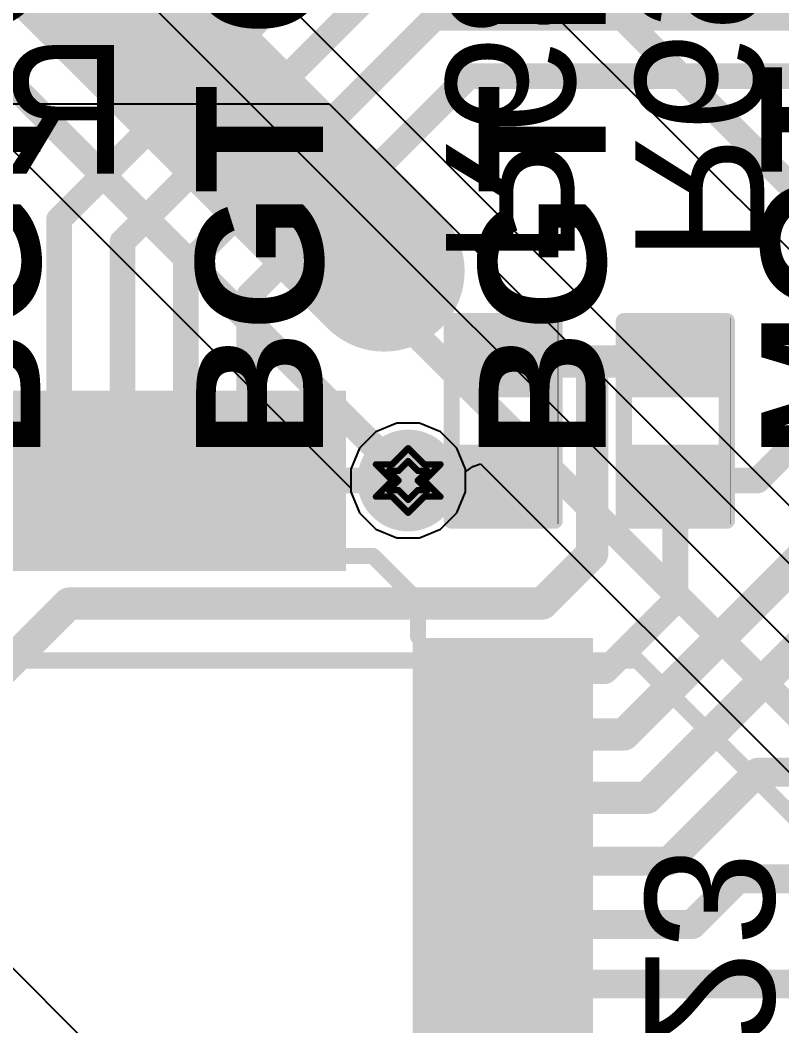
# Model space of a CAD drawing. Header units: inches. Extents: x -2.7 to 10.9, y -2.9 to 7.4.
# Drawn here: x 0.643 to 0.8795, y 0.0766 to 0.389 of the extents above; entities that cross this region are included whole.
import ezdxf

# ---------------------------------------------------------------- set-up
doc = ezdxf.new("R2010")
doc.units = ezdxf.units.IN
doc.header["$MEASUREMENT"] = 0
for name, color, linetype in [('Board Outline', 216, 'Continuous'), ('Bottom Layer', 5, 'Continuous'), ('Bottom Overlay', 54, 'Continuous'), ('Bottom Paste', 16, 'Continuous'), ('Bottom Solder', 6, 'Continuous'), ('Drill Drawing', 1, 'Continuous'), ('Layer 2', 16, 'Continuous'), ('Layer 3', 76, 'Continuous'), ('Top Layer', 1, 'Continuous'), ('Top Overlay', 2, 'Continuous'), ('Top Solder', 216, 'Continuous'), ('Via Holes', 16, 'Continuous')]:
    doc.layers.add(name, color=color, linetype=linetype)
doc.styles.add('Arial', font='', dxfattribs={"height": 0.2})
doc.styles.add('Arial_Bold', font='', dxfattribs={"height": 0.2})
doc.styles.get('Arial').set_extended_font_data('Arial')
doc.styles.get('Arial_Bold').set_extended_font_data('Arial', bold=True)

# ---------------------------------------------------------------- blocks, each defined once
blk = doc.blocks.new('48_LQFP__7_7___B_124')
at = {"layer": 'Bottom Layer'}
for points in [[(0.14331, -0.03583), (0.14331, -0.02323), (0.19134, -0.02323), (0.19134, -0.03583)], [(0.14331, -0.05551), (0.14331, -0.04291), (0.19134, -0.04291), (0.19134, -0.05551)], [(0.14331, -0.0752), (0.14331, -0.0626), (0.19134, -0.0626), (0.19134, -0.0752)], [(0.14331, -0.09488), (0.14331, -0.08228), (0.19134, -0.08228), (0.19134, -0.09488)], [(0.14331, -0.11457), (0.14331, -0.10197), (0.19134, -0.10197), (0.19134, -0.11457)], [(0.00354, -0.19134), (0.00354, -0.14331), (0.01614, -0.14331), (0.01614, -0.19134)], [(0.02323, -0.19134), (0.02323, -0.14331), (0.03583, -0.14331), (0.03583, -0.19134)], [(0.04291, -0.19134), (0.04291, -0.14331), (0.05551, -0.14331), (0.05551, -0.19134)], [(0.0626, -0.19134), (0.0626, -0.14331), (0.0752, -0.14331), (0.0752, -0.19134)], [(0.08228, -0.19134), (0.08228, -0.14331), (0.09488, -0.14331), (0.09488, -0.19134)], [(0.10197, -0.19134), (0.10197, -0.14331), (0.11457, -0.14331), (0.11457, -0.19134)]]:
    blk.add_hatch(color=5, dxfattribs=at).paths.add_polyline_path(points)
at = {"layer": 'Bottom Paste'}
for points in [[(0.14331, -0.03583), (0.14331, -0.02323), (0.19134, -0.02323), (0.19134, -0.03583)], [(0.14331, -0.05551), (0.14331, -0.04291), (0.19134, -0.04291), (0.19134, -0.05551)], [(0.14331, -0.0752), (0.14331, -0.0626), (0.19134, -0.0626), (0.19134, -0.0752)], [(0.14331, -0.09488), (0.14331, -0.08228), (0.19134, -0.08228), (0.19134, -0.09488)], [(0.14331, -0.11457), (0.14331, -0.10197), (0.19134, -0.10197), (0.19134, -0.11457)], [(0.00354, -0.19134), (0.00354, -0.14331), (0.01614, -0.14331), (0.01614, -0.19134)], [(0.02323, -0.19134), (0.02323, -0.14331), (0.03583, -0.14331), (0.03583, -0.19134)], [(0.04291, -0.19134), (0.04291, -0.14331), (0.05551, -0.14331), (0.05551, -0.19134)], [(0.0626, -0.19134), (0.0626, -0.14331), (0.0752, -0.14331), (0.0752, -0.19134)], [(0.08228, -0.19134), (0.08228, -0.14331), (0.09488, -0.14331), (0.09488, -0.19134)], [(0.10197, -0.19134), (0.10197, -0.14331), (0.11457, -0.14331), (0.11457, -0.19134)]]:
    blk.add_hatch(color=16, dxfattribs=at).paths.add_polyline_path(points)
at = {"layer": 'Bottom Solder'}
for points in [[(0.13931, -0.02014), (0.13931, 0.00046), (0.19534, 0.00046), (0.19534, -0.02014)], [(0.13931, -0.03983), (0.13931, -0.01923), (0.19534, -0.01923), (0.19534, -0.03983)], [(0.13931, -0.05951), (0.13931, -0.03891), (0.19534, -0.03891), (0.19534, -0.05951)], [(0.13931, -0.0792), (0.13931, -0.0586), (0.19534, -0.0586), (0.19534, -0.0792)], [(0.13931, -0.09888), (0.13931, -0.07828), (0.19534, -0.07828), (0.19534, -0.09888)], [(0.13931, -0.11857), (0.13931, -0.09797), (0.19534, -0.09797), (0.19534, -0.11857)], [(-0.02014, -0.19534), (-0.02014, -0.13931), (0.00046, -0.13931), (0.00046, -0.19534)], [(-0.00046, -0.19534), (-0.00046, -0.13931), (0.02014, -0.13931), (0.02014, -0.19534)], [(0.01923, -0.19534), (0.01923, -0.13931), (0.03983, -0.13931), (0.03983, -0.19534)], [(0.03891, -0.19534), (0.03891, -0.13931), (0.05951, -0.13931), (0.05951, -0.19534)], [(0.0586, -0.19534), (0.0586, -0.13931), (0.0792, -0.13931), (0.0792, -0.19534)], [(0.07828, -0.19534), (0.07828, -0.13931), (0.09888, -0.13931), (0.09888, -0.19534)], [(0.09797, -0.19534), (0.09797, -0.13931), (0.11857, -0.13931), (0.11857, -0.19534)]]:
    blk.add_hatch(color=6, dxfattribs=at).paths.add_polyline_path(points)
at = {"layer": 'Bottom Overlay'}
for points in [[(0.144, -0.119, 0.005, 0.005, 0), (0.144, -0.127, 0.005, 0.005, 0)], [(0.144, -0.127, 0.005, 0.005, 0), (0.13, -0.141, 0.005, 0.005, 0)], [(0.119, -0.141, 0.005, 0.005, 0), (0.13, -0.141, 0.005, 0.005, 0)]]:
    blk.add_lwpolyline(points, format="xyseb", dxfattribs=at)
for points in [[(0.14275, -0.119, 0.0025, 0.0025, 1), (0.14525, -0.119, 0.0025, 0.0025, 1)], [(0.14275, -0.127, 0.0025, 0.0025, 1), (0.14525, -0.127, 0.0025, 0.0025, 1)], [(0.14275, -0.127, 0.0025, 0.0025, 1), (0.14525, -0.127, 0.0025, 0.0025, 1)], [(0.11775, -0.141, 0.0025, 0.0025, 1), (0.12025, -0.141, 0.0025, 0.0025, 1)], [(0.12875, -0.141, 0.0025, 0.0025, 1), (0.13125, -0.141, 0.0025, 0.0025, 1)], [(0.12875, -0.141, 0.0025, 0.0025, 1), (0.13125, -0.141, 0.0025, 0.0025, 1)]]:
    blk.add_lwpolyline(points, format="xyseb", close=True, dxfattribs=at)
blk = doc.blocks.new('R___0402_B_150')
at = {"layer": 'Bottom Layer'}
for points in [[(-0.0095, 0.0125), (-0.0095, -0.0125), (-0.0275, -0.0125), (-0.0275, 0.0125)], [(0.0275, 0.0125), (0.0275, -0.0125), (0.0095, -0.0125), (0.0095, 0.0125)]]:
    blk.add_hatch(color=5, dxfattribs=at).paths.add_polyline_path(points)
at = {"layer": 'Bottom Paste'}
for points in [[(-0.0095, 0.0125), (-0.0095, -0.0125), (-0.0275, -0.0125), (-0.0275, 0.0125)], [(0.0275, 0.0125), (0.0275, -0.0125), (0.0095, -0.0125), (0.0095, 0.0125)]]:
    blk.add_hatch(color=16, dxfattribs=at).paths.add_polyline_path(points)
at = {"layer": 'Bottom Solder'}
for points in [[(-0.00733, 0.01467), (-0.00733, -0.01467), (-0.02967, -0.01467), (-0.02967, 0.01467)], [(0.02967, 0.01467), (0.02967, -0.01467), (0.00733, -0.01467), (0.00733, 0.01467)]]:
    blk.add_hatch(color=6, dxfattribs=at).paths.add_polyline_path(points)
at = {"layer": 'Bottom Overlay'}
for points in [[(-0.031, -0.016, 0.005, 0.005, 0), (-0.031, 0.016, 0.005, 0.005, 0)], [(0.031, 0.016, 0.005, 0.005, 0), (-0.031, 0.016, 0.005, 0.005, 0)], [(0.032, 0.017, 0.000127, 0.000127, 0), (-0.032, 0.017, 0.000127, 0.000127, 0)], [(0.031, -0.016, 0.005, 0.005, 0), (0.031, 0.016, 0.005, 0.005, 0)], [(0.031, -0.016, 0.005, 0.005, 0), (-0.031, -0.016, 0.005, 0.005, 0)]]:
    blk.add_lwpolyline(points, format="xyseb", dxfattribs=at)
for points in [[(-0.03225, 0.016, 0.0025, 0.0025, 1), (-0.02975, 0.016, 0.0025, 0.0025, 1)], [(-0.03225, 0.016, 0.0025, 0.0025, 1), (-0.02975, 0.016, 0.0025, 0.0025, 1)], [(-0.03203, 0.017, 0.0000635, 0.0000635, 1), (-0.03197, 0.017, 0.0000635, 0.0000635, 1)], [(0.02975, 0.016, 0.0025, 0.0025, 1), (0.03225, 0.016, 0.0025, 0.0025, 1)], [(0.02975, 0.016, 0.0025, 0.0025, 1), (0.03225, 0.016, 0.0025, 0.0025, 1)], [(0.03197, 0.017, 0.0000635, 0.0000635, 1), (0.03203, 0.017, 0.0000635, 0.0000635, 1)], [(-0.03225, -0.016, 0.0025, 0.0025, 1), (-0.02975, -0.016, 0.0025, 0.0025, 1)], [(-0.03225, -0.016, 0.0025, 0.0025, 1), (-0.02975, -0.016, 0.0025, 0.0025, 1)], [(0.02975, -0.016, 0.0025, 0.0025, 1), (0.03225, -0.016, 0.0025, 0.0025, 1)], [(0.02975, -0.016, 0.0025, 0.0025, 1), (0.03225, -0.016, 0.0025, 0.0025, 1)]]:
    blk.add_lwpolyline(points, format="xyseb", close=True, dxfattribs=at)
blk = doc.blocks.new('R___0402_B_151')
at = {"layer": 'Bottom Layer'}
for points in [[(-0.0095, 0.0125), (-0.0095, -0.0125), (-0.0275, -0.0125), (-0.0275, 0.0125)], [(0.0275, 0.0125), (0.0275, -0.0125), (0.0095, -0.0125), (0.0095, 0.0125)]]:
    blk.add_hatch(color=5, dxfattribs=at).paths.add_polyline_path(points)
at = {"layer": 'Bottom Paste'}
for points in [[(-0.0095, 0.0125), (-0.0095, -0.0125), (-0.0275, -0.0125), (-0.0275, 0.0125)], [(0.0275, 0.0125), (0.0275, -0.0125), (0.0095, -0.0125), (0.0095, 0.0125)]]:
    blk.add_hatch(color=16, dxfattribs=at).paths.add_polyline_path(points)
at = {"layer": 'Bottom Solder'}
for points in [[(-0.00733, 0.01467), (-0.00733, -0.01467), (-0.02967, -0.01467), (-0.02967, 0.01467)], [(0.02967, 0.01467), (0.02967, -0.01467), (0.00733, -0.01467), (0.00733, 0.01467)]]:
    blk.add_hatch(color=6, dxfattribs=at).paths.add_polyline_path(points)
at = {"layer": 'Bottom Overlay'}
for points in [[(-0.031, -0.016, 0.005, 0.005, 0), (-0.031, 0.016, 0.005, 0.005, 0)], [(0.031, 0.016, 0.005, 0.005, 0), (-0.031, 0.016, 0.005, 0.005, 0)], [(0.032, 0.017, 0.000127, 0.000127, 0), (-0.032, 0.017, 0.000127, 0.000127, 0)], [(0.031, -0.016, 0.005, 0.005, 0), (0.031, 0.016, 0.005, 0.005, 0)], [(0.031, -0.016, 0.005, 0.005, 0), (-0.031, -0.016, 0.005, 0.005, 0)]]:
    blk.add_lwpolyline(points, format="xyseb", dxfattribs=at)
for points in [[(-0.03225, 0.016, 0.0025, 0.0025, 1), (-0.02975, 0.016, 0.0025, 0.0025, 1)], [(-0.03225, 0.016, 0.0025, 0.0025, 1), (-0.02975, 0.016, 0.0025, 0.0025, 1)], [(-0.03203, 0.017, 0.0000635, 0.0000635, 1), (-0.03197, 0.017, 0.0000635, 0.0000635, 1)], [(0.02975, 0.016, 0.0025, 0.0025, 1), (0.03225, 0.016, 0.0025, 0.0025, 1)], [(0.02975, 0.016, 0.0025, 0.0025, 1), (0.03225, 0.016, 0.0025, 0.0025, 1)], [(0.03197, 0.017, 0.0000635, 0.0000635, 1), (0.03203, 0.017, 0.0000635, 0.0000635, 1)], [(-0.03225, -0.016, 0.0025, 0.0025, 1), (-0.02975, -0.016, 0.0025, 0.0025, 1)], [(-0.03225, -0.016, 0.0025, 0.0025, 1), (-0.02975, -0.016, 0.0025, 0.0025, 1)], [(0.02975, -0.016, 0.0025, 0.0025, 1), (0.03225, -0.016, 0.0025, 0.0025, 1)], [(0.02975, -0.016, 0.0025, 0.0025, 1), (0.03225, -0.016, 0.0025, 0.0025, 1)]]:
    blk.add_lwpolyline(points, format="xyseb", close=True, dxfattribs=at)

msp = doc.modelspace()

# ---------------------------------------------------------------- hatches: boundary and pattern name
at = {"layer": 'Bottom Layer'}
h = msp.add_hatch(color=5, dxfattribs=at)
edge = h.paths.add_edge_path()
edge.add_arc((0.76348, 0.246), 0.01181, 0, 360)
at = {"layer": 'Bottom Solder'}
h = msp.add_hatch(color=6, dxfattribs=at)
edge = h.paths.add_edge_path()
edge.add_arc((0.76348, 0.246), 0.01581, 0, 360)
at = {"layer": 'Layer 2'}
h = msp.add_hatch(color=16, dxfattribs=at)
edge = h.paths.add_edge_path()
edge.add_arc((0.76348, 0.246), 0.01181, 0, 360)
at = {"layer": 'Layer 3'}
h = msp.add_hatch(color=76, dxfattribs=at)
edge = h.paths.add_edge_path()
edge.add_arc((0.76348, 0.246), 0.01181, 0, 360)
at = {"layer": 'Top Layer'}
h = msp.add_hatch(color=1, dxfattribs=at)
edge = h.paths.add_edge_path()
edge.add_arc((0.76348, 0.246), 0.01181, 0, 360)
at = {"layer": 'Top Solder'}
h = msp.add_hatch(color=216, dxfattribs=at)
edge = h.paths.add_edge_path()
edge.add_arc((0.76348, 0.246), 0.01581, 0, 360)
at = {"layer": 'Via Holes'}
h = msp.add_hatch(color=7, dxfattribs=at)
edge = h.paths.add_edge_path()
edge.add_arc((0.76348, 0.246), 0.00591, 0, 360)

# ---------------------------------------------------------------- linework, layer by layer
at = {"layer": 'Board Outline'}
msp.add_lwpolyline([(-2.49969, 1.37795, 0.005, 0.005, -0.740599), (2.8433, 0.25075, 0.005, 0.005, 0)], format="xyseb", dxfattribs=at)
at = {"layer": 'Bottom Layer'}
for points in [[(0.65509, 0.32711, 0.008, 0.008, 0), (0.75525, 0.42727, 0.008, 0.008, 0)], [(0.67477, 0.32019, 0.008, 0.008, 0), (0.76424, 0.40965, 0.008, 0.008, 0)], [(0.69446, 0.31257, 0.008, 0.008, 0), (0.77162, 0.38973, 0.008, 0.008, 0)], [(0.77162, 0.38973, 0.008, 0.008, 0), (1.25835, 0.38973, 0.008, 0.008, 0)], [(0.71414, 0.30349, 0.008, 0.008, 0), (0.78227, 0.37161, 0.008, 0.008, 0)], [(0.78227, 0.37161, 0.008, 0.008, 0), (1.31529, 0.37161, 0.008, 0.008, 0)], [(0.65509, 0.24586, 0.008, 0.008, 0), (0.65509, 0.32711, 0.008, 0.008, 0)], [(0.67477, 0.24586, 0.008, 0.008, 0), (0.67477, 0.32019, 0.008, 0.008, 0)], [(0.69446, 0.24586, 0.008, 0.008, 0), (0.69446, 0.31257, 0.008, 0.008, 0)], [(0.71414, 0.24586, 0.008, 0.008, 0), (0.71414, 0.30349, 0.008, 0.008, 0)], [(0.793, 0.283, 0.01, 0.01, 0), (0.82064, 0.283, 0.01, 0.01, 0)], [(0.82064, 0.22328, 0.01, 0.01, 0), (0.82064, 0.283, 0.01, 0.01, 0)], [(0.82064, 0.283, 0.01, 0.01, 0), (0.84646, 0.283, 0.01, 0.01, 0)], [(0.87194, 0.246, 0.008, 0.008, 0), (0.88534, 0.25941, 0.008, 0.008, 0)], [(0.73383, 0.24586, 0.008, 0.008, 0), (0.73397, 0.246, 0.008, 0.008, 0)], [(0.73397, 0.246, 0.008, 0.008, 0), (0.76348, 0.246, 0.008, 0.008, 0)], [(0.76348, 0.246, 0.008, 0.008, 0), (0.793, 0.246, 0.008, 0.008, 0)], [(0.84646, 0.246, 0.008, 0.008, 0), (0.87194, 0.246, 0.008, 0.008, 0)], [(0.84646, 0.20863, 0.008, 0.008, 0), (0.84646, 0.246, 0.008, 0.008, 0)], [(0.83052, 0.16712, 0.01, 0.01, 0), (0.89884, 0.23543, 0.01, 0.01, 0)], [(0.80514, 0.20777, 0.01, 0.01, 0), (0.82064, 0.22328, 0.01, 0.01, 0)], [(0.61471, 0.16437, 0.01, 0.01, 0), (0.65811, 0.20777, 0.01, 0.01, 0)], [(0.65811, 0.20777, 0.01, 0.01, 0), (0.80514, 0.20777, 0.01, 0.01, 0)], [(0.82463, 0.1868, 0.008, 0.008, 0), (0.84646, 0.20863, 0.008, 0.008, 0)], [(0.83762, 0.14743, 0.01, 0.01, 0), (0.89255, 0.20236, 0.01, 0.01, 0)], [(0.79288, 0.1868, 0.008, 0.008, 0), (0.82463, 0.1868, 0.008, 0.008, 0)], [(0.79288, 0.16712, 0.01, 0.01, 0), (0.83052, 0.16712, 0.01, 0.01, 0)], [(0.84442, 0.12775, 0.009, 0.009, 0), (0.87203, 0.15535, 0.009, 0.009, 0)], [(0.87203, 0.15535, 0.009, 0.009, 0), (0.92856, 0.15535, 0.009, 0.009, 0)], [(0.79288, 0.14743, 0.01, 0.01, 0), (0.83762, 0.14743, 0.01, 0.01, 0)], [(0.79288, 0.12775, 0.009, 0.009, 0), (0.84442, 0.12775, 0.009, 0.009, 0)], [(0.85167, 0.10806, 0.009, 0.009, 0), (0.86589, 0.12228, 0.009, 0.009, 0)], [(0.86589, 0.12228, 0.009, 0.009, 0), (0.92856, 0.12228, 0.009, 0.009, 0)], [(0.79288, 0.10806, 0.009, 0.009, 0), (0.85167, 0.10806, 0.009, 0.009, 0)], [(0.79288, 0.08838, 0.009, 0.009, 0), (0.79409, 0.08958, 0.009, 0.009, 0)], [(0.79409, 0.08958, 0.009, 0.009, 0), (0.92736, 0.08958, 0.009, 0.009, 0)]]:
    msp.add_lwpolyline(points, format="xyseb", dxfattribs=at)
for points in [[(0.76962, 0.38973, 0.004, 0.004, 1), (0.77362, 0.38973, 0.004, 0.004, 1)], [(0.76962, 0.38973, 0.004, 0.004, 1), (0.77362, 0.38973, 0.004, 0.004, 1)], [(0.78027, 0.37161, 0.004, 0.004, 1), (0.78427, 0.37161, 0.004, 0.004, 1)], [(0.78027, 0.37161, 0.004, 0.004, 1), (0.78427, 0.37161, 0.004, 0.004, 1)], [(0.65309, 0.32711, 0.004, 0.004, 1), (0.65709, 0.32711, 0.004, 0.004, 1)], [(0.65309, 0.32711, 0.004, 0.004, 1), (0.65709, 0.32711, 0.004, 0.004, 1)], [(0.67277, 0.32019, 0.004, 0.004, 1), (0.67677, 0.32019, 0.004, 0.004, 1)], [(0.67277, 0.32019, 0.004, 0.004, 1), (0.67677, 0.32019, 0.004, 0.004, 1)], [(0.69246, 0.31257, 0.004, 0.004, 1), (0.69646, 0.31257, 0.004, 0.004, 1)], [(0.69246, 0.31257, 0.004, 0.004, 1), (0.69646, 0.31257, 0.004, 0.004, 1)], [(0.71214, 0.30349, 0.004, 0.004, 1), (0.71614, 0.30349, 0.004, 0.004, 1)], [(0.71214, 0.30349, 0.004, 0.004, 1), (0.71614, 0.30349, 0.004, 0.004, 1)], [(0.7905, 0.283, 0.005, 0.005, 1), (0.7955, 0.283, 0.005, 0.005, 1)], [(0.81814, 0.283, 0.005, 0.005, 1), (0.82314, 0.283, 0.005, 0.005, 1)], [(0.81814, 0.283, 0.005, 0.005, 1), (0.82314, 0.283, 0.005, 0.005, 1)], [(0.81814, 0.283, 0.005, 0.005, 1), (0.82314, 0.283, 0.005, 0.005, 1)], [(0.84396, 0.283, 0.005, 0.005, 1), (0.84896, 0.283, 0.005, 0.005, 1)], [(0.73197, 0.246, 0.004, 0.004, 1), (0.73597, 0.246, 0.004, 0.004, 1)], [(0.73197, 0.246, 0.004, 0.004, 1), (0.73597, 0.246, 0.004, 0.004, 1)], [(0.76148, 0.246, 0.004, 0.004, 1), (0.76548, 0.246, 0.004, 0.004, 1)], [(0.76148, 0.246, 0.004, 0.004, 1), (0.76548, 0.246, 0.004, 0.004, 1)], [(0.791, 0.246, 0.004, 0.004, 1), (0.795, 0.246, 0.004, 0.004, 1)], [(0.84446, 0.246, 0.004, 0.004, 1), (0.84846, 0.246, 0.004, 0.004, 1)], [(0.84446, 0.246, 0.004, 0.004, 1), (0.84846, 0.246, 0.004, 0.004, 1)], [(0.86994, 0.246, 0.004, 0.004, 1), (0.87394, 0.246, 0.004, 0.004, 1)], [(0.86994, 0.246, 0.004, 0.004, 1), (0.87394, 0.246, 0.004, 0.004, 1)], [(0.65309, 0.24586, 0.004, 0.004, 1), (0.65709, 0.24586, 0.004, 0.004, 1)], [(0.67277, 0.24586, 0.004, 0.004, 1), (0.67677, 0.24586, 0.004, 0.004, 1)], [(0.69246, 0.24586, 0.004, 0.004, 1), (0.69646, 0.24586, 0.004, 0.004, 1)], [(0.71214, 0.24586, 0.004, 0.004, 1), (0.71614, 0.24586, 0.004, 0.004, 1)], [(0.73183, 0.24586, 0.004, 0.004, 1), (0.73583, 0.24586, 0.004, 0.004, 1)], [(0.81814, 0.22328, 0.005, 0.005, 1), (0.82314, 0.22328, 0.005, 0.005, 1)], [(0.81814, 0.22328, 0.005, 0.005, 1), (0.82314, 0.22328, 0.005, 0.005, 1)], [(0.65561, 0.20777, 0.005, 0.005, 1), (0.66061, 0.20777, 0.005, 0.005, 1)], [(0.65561, 0.20777, 0.005, 0.005, 1), (0.66061, 0.20777, 0.005, 0.005, 1)], [(0.80264, 0.20777, 0.005, 0.005, 1), (0.80764, 0.20777, 0.005, 0.005, 1)], [(0.80264, 0.20777, 0.005, 0.005, 1), (0.80764, 0.20777, 0.005, 0.005, 1)], [(0.84446, 0.20863, 0.004, 0.004, 1), (0.84846, 0.20863, 0.004, 0.004, 1)], [(0.84446, 0.20863, 0.004, 0.004, 1), (0.84846, 0.20863, 0.004, 0.004, 1)], [(0.79088, 0.1868, 0.004, 0.004, 1), (0.79488, 0.1868, 0.004, 0.004, 1)], [(0.82263, 0.1868, 0.004, 0.004, 1), (0.82663, 0.1868, 0.004, 0.004, 1)], [(0.82263, 0.1868, 0.004, 0.004, 1), (0.82663, 0.1868, 0.004, 0.004, 1)], [(0.79038, 0.16712, 0.005, 0.005, 1), (0.79538, 0.16712, 0.005, 0.005, 1)], [(0.82802, 0.16712, 0.005, 0.005, 1), (0.83302, 0.16712, 0.005, 0.005, 1)], [(0.82802, 0.16712, 0.005, 0.005, 1), (0.83302, 0.16712, 0.005, 0.005, 1)], [(0.86978, 0.15535, 0.0045, 0.0045, 1), (0.87428, 0.15535, 0.0045, 0.0045, 1)], [(0.86978, 0.15535, 0.0045, 0.0045, 1), (0.87428, 0.15535, 0.0045, 0.0045, 1)], [(0.79038, 0.14743, 0.005, 0.005, 1), (0.79538, 0.14743, 0.005, 0.005, 1)], [(0.83512, 0.14743, 0.005, 0.005, 1), (0.84012, 0.14743, 0.005, 0.005, 1)], [(0.83512, 0.14743, 0.005, 0.005, 1), (0.84012, 0.14743, 0.005, 0.005, 1)], [(0.79063, 0.12775, 0.0045, 0.0045, 1), (0.79513, 0.12775, 0.0045, 0.0045, 1)], [(0.84217, 0.12775, 0.0045, 0.0045, 1), (0.84667, 0.12775, 0.0045, 0.0045, 1)], [(0.84217, 0.12775, 0.0045, 0.0045, 1), (0.84667, 0.12775, 0.0045, 0.0045, 1)], [(0.86364, 0.12228, 0.0045, 0.0045, 1), (0.86814, 0.12228, 0.0045, 0.0045, 1)], [(0.86364, 0.12228, 0.0045, 0.0045, 1), (0.86814, 0.12228, 0.0045, 0.0045, 1)], [(0.79063, 0.10806, 0.0045, 0.0045, 1), (0.79513, 0.10806, 0.0045, 0.0045, 1)], [(0.84942, 0.10806, 0.0045, 0.0045, 1), (0.85392, 0.10806, 0.0045, 0.0045, 1)], [(0.84942, 0.10806, 0.0045, 0.0045, 1), (0.85392, 0.10806, 0.0045, 0.0045, 1)], [(0.79184, 0.08958, 0.0045, 0.0045, 1), (0.79634, 0.08958, 0.0045, 0.0045, 1)], [(0.79184, 0.08958, 0.0045, 0.0045, 1), (0.79634, 0.08958, 0.0045, 0.0045, 1)], [(0.79063, 0.08838, 0.0045, 0.0045, 1), (0.79513, 0.08838, 0.0045, 0.0045, 1)]]:
    msp.add_lwpolyline(points, format="xyseb", close=True, dxfattribs=at)
at = {"layer": 'Drill Drawing'}
for points in [[(0.75848, 0.251, 0.002, 0.002, 0), (0.76348, 0.256, 0.002, 0.002, 0)], [(0.76348, 0.256, 0.002, 0.002, 0), (0.76848, 0.251, 0.002, 0.002, 0)], [(0.75348, 0.251, 0.002, 0.002, 0), (0.75848, 0.246, 0.002, 0.002, 0)], [(0.75348, 0.251, 0.002, 0.002, 0), (0.75848, 0.251, 0.002, 0.002, 0)], [(0.75748, 0.249, 0.002, 0.002, 0), (0.76048, 0.246, 0.002, 0.002, 0)], [(0.75748, 0.249, 0.002, 0.002, 0), (0.76048, 0.249, 0.002, 0.002, 0)], [(0.76048, 0.249, 0.002, 0.002, 0), (0.76348, 0.252, 0.002, 0.002, 0)], [(0.76348, 0.252, 0.002, 0.002, 0), (0.76648, 0.249, 0.002, 0.002, 0)], [(0.76648, 0.249, 0.002, 0.002, 0), (0.76948, 0.249, 0.002, 0.002, 0)], [(0.76648, 0.246, 0.002, 0.002, 0), (0.76948, 0.249, 0.002, 0.002, 0)], [(0.76848, 0.251, 0.002, 0.002, 0), (0.77348, 0.251, 0.002, 0.002, 0)], [(0.76848, 0.246, 0.002, 0.002, 0), (0.77348, 0.251, 0.002, 0.002, 0)], [(0.75348, 0.241, 0.002, 0.002, 0), (0.75848, 0.246, 0.002, 0.002, 0)], [(0.75748, 0.243, 0.002, 0.002, 0), (0.76048, 0.246, 0.002, 0.002, 0)], [(0.76648, 0.246, 0.002, 0.002, 0), (0.76948, 0.243, 0.002, 0.002, 0)], [(0.76848, 0.246, 0.002, 0.002, 0), (0.77348, 0.241, 0.002, 0.002, 0)], [(0.75748, 0.243, 0.002, 0.002, 0), (0.76048, 0.243, 0.002, 0.002, 0)], [(0.76048, 0.243, 0.002, 0.002, 0), (0.76348, 0.24, 0.002, 0.002, 0)], [(0.76348, 0.24, 0.002, 0.002, 0), (0.76648, 0.243, 0.002, 0.002, 0)], [(0.76648, 0.243, 0.002, 0.002, 0), (0.76948, 0.243, 0.002, 0.002, 0)], [(0.75348, 0.241, 0.002, 0.002, 0), (0.75848, 0.241, 0.002, 0.002, 0)], [(0.75848, 0.241, 0.002, 0.002, 0), (0.76348, 0.236, 0.002, 0.002, 0)], [(0.76348, 0.236, 0.002, 0.002, 0), (0.76848, 0.241, 0.002, 0.002, 0)], [(0.76848, 0.241, 0.002, 0.002, 0), (0.77348, 0.241, 0.002, 0.002, 0)]]:
    msp.add_lwpolyline(points, format="xyseb", dxfattribs=at)
for points in [[(0.76298, 0.256, 0.001, 0.001, 1), (0.76398, 0.256, 0.001, 0.001, 1)], [(0.76298, 0.256, 0.001, 0.001, 1), (0.76398, 0.256, 0.001, 0.001, 1)], [(0.75298, 0.251, 0.001, 0.001, 1), (0.75398, 0.251, 0.001, 0.001, 1)], [(0.75298, 0.251, 0.001, 0.001, 1), (0.75398, 0.251, 0.001, 0.001, 1)], [(0.75698, 0.249, 0.001, 0.001, 1), (0.75798, 0.249, 0.001, 0.001, 1)], [(0.75698, 0.249, 0.001, 0.001, 1), (0.75798, 0.249, 0.001, 0.001, 1)], [(0.75798, 0.251, 0.001, 0.001, 1), (0.75898, 0.251, 0.001, 0.001, 1)], [(0.75798, 0.251, 0.001, 0.001, 1), (0.75898, 0.251, 0.001, 0.001, 1)], [(0.75998, 0.249, 0.001, 0.001, 1), (0.76098, 0.249, 0.001, 0.001, 1)], [(0.75998, 0.249, 0.001, 0.001, 1), (0.76098, 0.249, 0.001, 0.001, 1)], [(0.76298, 0.252, 0.001, 0.001, 1), (0.76398, 0.252, 0.001, 0.001, 1)], [(0.76298, 0.252, 0.001, 0.001, 1), (0.76398, 0.252, 0.001, 0.001, 1)], [(0.76598, 0.249, 0.001, 0.001, 1), (0.76698, 0.249, 0.001, 0.001, 1)], [(0.76598, 0.249, 0.001, 0.001, 1), (0.76698, 0.249, 0.001, 0.001, 1)], [(0.76798, 0.251, 0.001, 0.001, 1), (0.76898, 0.251, 0.001, 0.001, 1)], [(0.76798, 0.251, 0.001, 0.001, 1), (0.76898, 0.251, 0.001, 0.001, 1)], [(0.76898, 0.249, 0.001, 0.001, 1), (0.76998, 0.249, 0.001, 0.001, 1)], [(0.76898, 0.249, 0.001, 0.001, 1), (0.76998, 0.249, 0.001, 0.001, 1)], [(0.77298, 0.251, 0.001, 0.001, 1), (0.77398, 0.251, 0.001, 0.001, 1)], [(0.77298, 0.251, 0.001, 0.001, 1), (0.77398, 0.251, 0.001, 0.001, 1)], [(0.75798, 0.246, 0.001, 0.001, 1), (0.75898, 0.246, 0.001, 0.001, 1)], [(0.75798, 0.246, 0.001, 0.001, 1), (0.75898, 0.246, 0.001, 0.001, 1)], [(0.75998, 0.246, 0.001, 0.001, 1), (0.76098, 0.246, 0.001, 0.001, 1)], [(0.75998, 0.246, 0.001, 0.001, 1), (0.76098, 0.246, 0.001, 0.001, 1)], [(0.76598, 0.246, 0.001, 0.001, 1), (0.76698, 0.246, 0.001, 0.001, 1)], [(0.76598, 0.246, 0.001, 0.001, 1), (0.76698, 0.246, 0.001, 0.001, 1)], [(0.76798, 0.246, 0.001, 0.001, 1), (0.76898, 0.246, 0.001, 0.001, 1)], [(0.76798, 0.246, 0.001, 0.001, 1), (0.76898, 0.246, 0.001, 0.001, 1)], [(0.75698, 0.243, 0.001, 0.001, 1), (0.75798, 0.243, 0.001, 0.001, 1)], [(0.75698, 0.243, 0.001, 0.001, 1), (0.75798, 0.243, 0.001, 0.001, 1)], [(0.75998, 0.243, 0.001, 0.001, 1), (0.76098, 0.243, 0.001, 0.001, 1)], [(0.75998, 0.243, 0.001, 0.001, 1), (0.76098, 0.243, 0.001, 0.001, 1)], [(0.76598, 0.243, 0.001, 0.001, 1), (0.76698, 0.243, 0.001, 0.001, 1)], [(0.76598, 0.243, 0.001, 0.001, 1), (0.76698, 0.243, 0.001, 0.001, 1)], [(0.76898, 0.243, 0.001, 0.001, 1), (0.76998, 0.243, 0.001, 0.001, 1)], [(0.76898, 0.243, 0.001, 0.001, 1), (0.76998, 0.243, 0.001, 0.001, 1)], [(0.75298, 0.241, 0.001, 0.001, 1), (0.75398, 0.241, 0.001, 0.001, 1)], [(0.75298, 0.241, 0.001, 0.001, 1), (0.75398, 0.241, 0.001, 0.001, 1)], [(0.75798, 0.241, 0.001, 0.001, 1), (0.75898, 0.241, 0.001, 0.001, 1)], [(0.75798, 0.241, 0.001, 0.001, 1), (0.75898, 0.241, 0.001, 0.001, 1)], [(0.76298, 0.24, 0.001, 0.001, 1), (0.76398, 0.24, 0.001, 0.001, 1)], [(0.76298, 0.24, 0.001, 0.001, 1), (0.76398, 0.24, 0.001, 0.001, 1)], [(0.76798, 0.241, 0.001, 0.001, 1), (0.76898, 0.241, 0.001, 0.001, 1)], [(0.76798, 0.241, 0.001, 0.001, 1), (0.76898, 0.241, 0.001, 0.001, 1)], [(0.77298, 0.241, 0.001, 0.001, 1), (0.77398, 0.241, 0.001, 0.001, 1)], [(0.77298, 0.241, 0.001, 0.001, 1), (0.77398, 0.241, 0.001, 0.001, 1)], [(0.76298, 0.236, 0.001, 0.001, 1), (0.76398, 0.236, 0.001, 0.001, 1)], [(0.76298, 0.236, 0.001, 0.001, 1), (0.76398, 0.236, 0.001, 0.001, 1)]]:
    msp.add_lwpolyline(points, format="xyseb", close=True, dxfattribs=at)
at = {"layer": 'Layer 2'}
for p, q in [((0.75994, 0.26381), (0.7534, 0.2611)), ((0.76703, 0.26381), (0.75994, 0.26381)), ((0.77357, 0.2611), (0.76703, 0.26381)), ((0.7534, 0.2611), (0.74839, 0.25609)), ((0.77858, 0.25609), (0.77357, 0.2611)), ((0.74839, 0.25609), (0.74567, 0.24954)), ((0.7813, 0.24954), (0.77858, 0.25609)), ((0.74567, 0.24954), (0.74567, 0.24246)), ((0.7813, 0.24246), (0.7813, 0.24954)), ((0.74567, 0.24246), (0.74839, 0.23591)), ((0.77858, 0.23591), (0.7813, 0.24246)), ((0.74839, 0.23591), (0.7534, 0.2309)), ((0.77357, 0.2309), (0.77858, 0.23591)), ((0.7534, 0.2309), (0.75994, 0.22819)), ((0.75994, 0.22819), (0.76703, 0.22819)), ((0.76703, 0.22819), (0.77357, 0.2309))]:
    msp.add_line(p, q, dxfattribs=at)
at = {"layer": 'Layer 3'}
for p, q in [((1.034, 0.086), (0.6828, 0.4372)), ((0.43376, 0.363), (0.73895, 0.363)), ((0.73895, 0.363), (1.022, 0.07995)), ((0.75994, 0.26381), (0.7534, 0.2611)), ((0.76703, 0.26381), (0.75994, 0.26381)), ((0.77357, 0.2611), (0.76703, 0.26381)), ((0.7534, 0.2611), (0.74839, 0.25609)), ((0.77858, 0.25609), (0.77357, 0.2611)), ((0.74839, 0.25609), (0.74567, 0.24954)), ((0.7813, 0.24954), (0.77858, 0.25609)), ((0.74567, 0.24954), (0.74567, 0.24246)), ((0.7813, 0.24246), (0.7813, 0.24954)), ((0.74567, 0.24246), (0.74839, 0.23591)), ((0.77858, 0.23591), (0.7813, 0.24246)), ((0.74839, 0.23591), (0.7534, 0.2309)), ((0.77357, 0.2309), (0.77858, 0.23591)), ((0.7534, 0.2309), (0.75994, 0.22819)), ((0.75994, 0.22819), (0.76703, 0.22819)), ((0.76703, 0.22819), (0.77357, 0.2309)), ((0.78764, -0.05246), (0.52618, 0.209))]:
    msp.add_line(p, q, dxfattribs=at)
msp.add_lwpolyline([(0.48416, 0.5829, 0.05, 0.05, 0), (0.75602, 0.31104, 0.05, 0.05, 0)], format="xyseb", dxfattribs=at)
msp.add_lwpolyline([(0.74352, 0.31104, 0.025, 0.025, 1), (0.76852, 0.31104, 0.025, 0.025, 1)], format="xyseb", close=True, dxfattribs=at)
at = {"layer": 'Top Layer'}
for p, q in [((0.73359, 0.466), (1.03416, 0.16543)), ((0.55157, 0.43773), (0.74567, 0.24362)), ((1.02954, 0.04793), (0.64427, 0.4332)), ((0.7813, 0.24873), (0.78352, 0.25033)), ((0.78352, 0.25033), (0.78592, 0.25118)), ((0.78592, 0.25118), (1.01654, 0.02056)), ((0.7813, 0.24246), (0.7813, 0.24873)), ((0.74567, 0.24362), (0.74567, 0.24246)), ((0.74567, 0.24246), (0.74839, 0.23591)), ((0.77858, 0.23591), (0.7813, 0.24246)), ((0.74839, 0.23591), (0.7534, 0.2309)), ((0.77357, 0.2309), (0.77858, 0.23591)), ((0.7534, 0.2309), (0.75994, 0.22819)), ((0.75994, 0.22819), (0.76703, 0.22819)), ((0.76703, 0.22819), (0.77357, 0.2309))]:
    msp.add_line(p, q, dxfattribs=at)
for points in [[(0.71778, 0.502, 0.008, 0.008, 0), (1.04844, 0.17134, 0.008, 0.008, 0)], [(0.55748, 0.45201, 0.008, 0.008, 0), (0.76348, 0.246, 0.008, 0.008, 0)], [(0.63, 0.42728, 0.008, 0.008, 0), (1.03081, 0.02647, 0.008, 0.008, 0)]]:
    msp.add_lwpolyline(points, format="xyseb", dxfattribs=at)
msp.add_lwpolyline([(0.76148, 0.246, 0.004, 0.004, 1), (0.76548, 0.246, 0.004, 0.004, 1)], format="xyseb", close=True, dxfattribs=at)
at = {"layer": 'Top Overlay'}
for points in [[(0.18207, 0.19007, 0.005, 0.005, 0), (0.83468, 0.19007, 0.005, 0.005, 0)], [(0.83468, 0.19007, 0.005, 0.005, 0), (0.88496, 0.13978, 0.005, 0.005, 0)]]:
    msp.add_lwpolyline(points, format="xyseb", dxfattribs=at)
msp.add_lwpolyline([(0.83343, 0.19007, 0.0025, 0.0025, 1), (0.83593, 0.19007, 0.0025, 0.0025, 1)], format="xyseb", close=True, dxfattribs=at)
msp.add_lwpolyline([(0.83343, 0.19007, 0.0025, 0.0025, 1), (0.83593, 0.19007, 0.0025, 0.0025, 1)], format="xyseb", close=True, dxfattribs=at)

# ---------------------------------------------------------------- block references
for name, p, rotation in [('R___0402_B_151', (0.793, 0.2645), 270), ('R___0402_B_150', (0.84646, 0.2645), 270), ('48_LQFP__7_7___B_124', (0.62556, 0.07854), 90)]:
    msp.add_blockref(name, p, dxfattribs=dict(rotation=rotation))

# ---------------------------------------------------------------- texts
at = {"layer": 'Bottom Overlay', "style": 'Arial', "text_generation_flag": 2}
for s, p in [('R68', (0.77522, 0.31282)), ('R69', (0.83406, 0.3138)), ('U23', (0.83715, 0.02925))]:
    msp.add_text(s, height=0.04, rotation=270, dxfattribs=at).set_placement(p)
msp.add_text('R70', height=0.04, dxfattribs=at).set_placement((0.67667, 0.34128))
at = {"layer": 'Top Overlay', "style": 'Arial_Bold'}
for s, p in [('MGT MOSI', (0.91254, 0.25273)), ('BGT MISO', (0.82477, 0.25273)), ('BGT CLK', (0.73699, 0.25273)), ('BGT CS', (0.64921, 0.25273))]:
    msp.add_text(s, height=0.03937, rotation=90, dxfattribs=at).set_placement(p)

doc.saveas('drawing.dxf')
